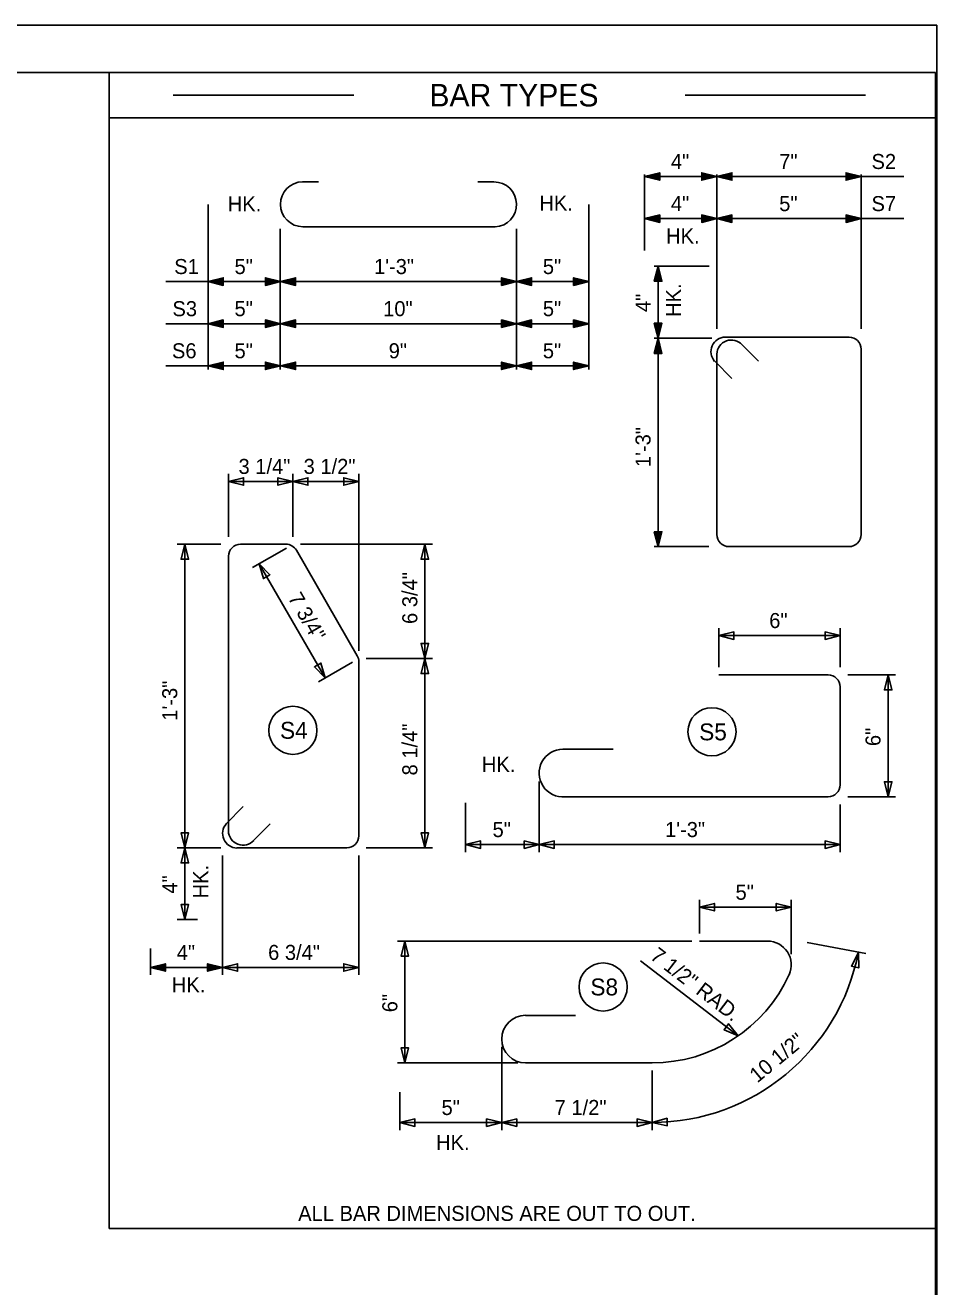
# Model space of a CAD drawing. Extents: x 0 to 331, y 0 to 230.
# Drawn here: x 254.9 to 330.6, y 115.2 to 220 of the extents above; entities that cross this region are included whole.
import ezdxf

# ---------------------------------------------------------------- set-up
doc = ezdxf.new("R2010")
doc.units = 0
for name, color, linetype in [('Arrowhead Terminators', 7, 'Continuous'), ('Arrowhead Terminators CELL', 7, 'Continuous'), ('Auto Dimensioning', 7, 'Continuous'), ('Dimension Lines CELL', 7, 'Continuous'), ('Plan Sheet', 7, 'Continuous'), ('Plan Sheet CELL', 7, 'Continuous'), ('Plot Shape', 7, 'Continuous'), ('Rebar Lines', 7, 'Continuous'), ('Rebar Lines CELL', 7, 'Continuous'), ('Subtitle Text', 7, 'Continuous'), ('Text', 7, 'Continuous'), ('Text CELL', 7, 'Continuous')]:
    doc.layers.add(name, color=color, linetype=linetype)

# ---------------------------------------------------------------- blocks, each defined once
blk = doc.blocks.new('AH')
at = {"layer": 'Arrowhead Terminators'}
blk.add_lwpolyline([(0, 0), (-1.25, 0.3125), (-1.25, -0.3125)], close=True, dxfattribs=at)

msp = doc.modelspace()

# ---------------------------------------------------------------- linework, layer by layer
at = {"layer": 'Arrowhead Terminators CELL'}
for points in [[(307.61, 207.43), (307.61, 207.36), (306.36, 207.43), (307.61, 207.3), (307.61, 207.24), (306.36, 207.43), (307.61, 207.18), (307.61, 207.11), (306.36, 207.43), (307.61, 207.74), (307.61, 207.68), (306.36, 207.43), (307.61, 207.61), (307.61, 207.55), (306.36, 207.43), (307.61, 207.49), (307.61, 207.11), (307.61, 207.74), (306.36, 207.43), (307.61, 207.11)], [(311.11, 207.43), (311.11, 207.49), (312.36, 207.43), (311.11, 207.55), (311.11, 207.61), (312.36, 207.43), (311.11, 207.68), (311.11, 207.74), (312.36, 207.43), (311.11, 207.11), (311.11, 207.18), (312.36, 207.43), (311.11, 207.24), (311.11, 207.3), (312.36, 207.43), (311.11, 207.36), (311.11, 207.74), (311.11, 207.11), (312.36, 207.43), (311.11, 207.74)], [(313.61, 207.43), (313.61, 207.36), (312.36, 207.43), (313.61, 207.3), (313.61, 207.24), (312.36, 207.43), (313.61, 207.18), (313.61, 207.11), (312.36, 207.43), (313.61, 207.74), (313.61, 207.68), (312.36, 207.43), (313.61, 207.61), (313.61, 207.55), (312.36, 207.43), (313.61, 207.49), (313.61, 207.11), (313.61, 207.74), (312.36, 207.43), (313.61, 207.11)], [(323.1, 207.43), (323.1, 207.49), (324.35, 207.43), (323.1, 207.55), (323.1, 207.61), (324.35, 207.43), (323.1, 207.68), (323.1, 207.74), (324.35, 207.43), (323.1, 207.11), (323.1, 207.18), (324.35, 207.43), (323.1, 207.24), (323.1, 207.3), (324.35, 207.43), (323.1, 207.36), (323.1, 207.74), (323.1, 207.11), (324.35, 207.43), (323.1, 207.74)], [(307.61, 203.93), (307.61, 203.86), (306.36, 203.93), (307.61, 203.8), (307.61, 203.74), (306.36, 203.93), (307.61, 203.68), (307.61, 203.61), (306.36, 203.93), (307.61, 204.24), (307.61, 204.18), (306.36, 203.93), (307.61, 204.11), (307.61, 204.05), (306.36, 203.93), (307.61, 203.99), (307.61, 203.61), (307.61, 204.24), (306.36, 203.93), (307.61, 203.61)], [(311.11, 203.93), (311.11, 203.99), (312.36, 203.93), (311.11, 204.05), (311.11, 204.11), (312.36, 203.93), (311.11, 204.18), (311.11, 204.24), (312.36, 203.93), (311.11, 203.61), (311.11, 203.68), (312.36, 203.93), (311.11, 203.74), (311.11, 203.8), (312.36, 203.93), (311.11, 203.86), (311.11, 204.24), (311.11, 203.61), (312.36, 203.93), (311.11, 204.24)], [(313.61, 203.93), (313.61, 203.86), (312.36, 203.93), (313.61, 203.8), (313.61, 203.74), (312.36, 203.93), (313.61, 203.68), (313.61, 203.61), (312.36, 203.93), (313.61, 204.24), (313.61, 204.18), (312.36, 203.93), (313.61, 204.11), (313.61, 204.05), (312.36, 203.93), (313.61, 203.99), (313.61, 203.61), (313.61, 204.24), (312.36, 203.93), (313.61, 203.61)], [(323.1, 203.93), (323.1, 203.99), (324.35, 203.93), (323.1, 204.05), (323.1, 204.11), (324.35, 203.93), (323.1, 204.18), (323.1, 204.24), (324.35, 203.93), (323.1, 203.61), (323.1, 203.68), (324.35, 203.93), (323.1, 203.74), (323.1, 203.8), (324.35, 203.93), (323.1, 203.86), (323.1, 204.24), (323.1, 203.61), (324.35, 203.93), (323.1, 204.24)], [(307.47, 198.72), (307.41, 198.72), (307.47, 199.97), (307.35, 198.72), (307.29, 198.72), (307.47, 199.97), (307.22, 198.72), (307.16, 198.72), (307.47, 199.97), (307.79, 198.72), (307.72, 198.72), (307.47, 199.97), (307.66, 198.72), (307.6, 198.72), (307.47, 199.97), (307.54, 198.72), (307.16, 198.72), (307.79, 198.72), (307.47, 199.97), (307.16, 198.72)], [(271.34, 198.69), (271.34, 198.63), (270.09, 198.69), (271.34, 198.57), (271.34, 198.51), (270.09, 198.69), (271.34, 198.44), (271.34, 198.38), (270.09, 198.69), (271.34, 199.01), (271.34, 198.94), (270.09, 198.69), (271.34, 198.88), (271.34, 198.82), (270.09, 198.69), (271.34, 198.76), (271.34, 198.38), (271.34, 199.01), (270.09, 198.69), (271.34, 198.38)], [(274.85, 198.69), (274.85, 198.76), (276.1, 198.69), (274.85, 198.82), (274.85, 198.88), (276.1, 198.69), (274.85, 198.94), (274.85, 199.01), (276.1, 198.69), (274.85, 198.38), (274.85, 198.44), (276.1, 198.69), (274.85, 198.51), (274.85, 198.57), (276.1, 198.69), (274.85, 198.63), (274.85, 199.01), (274.85, 198.38), (276.1, 198.69), (274.85, 199.01)], [(277.35, 198.69), (277.35, 198.63), (276.1, 198.69), (277.35, 198.57), (277.35, 198.51), (276.1, 198.69), (277.35, 198.44), (277.35, 198.38), (276.1, 198.69), (277.35, 199.01), (277.35, 198.94), (276.1, 198.69), (277.35, 198.88), (277.35, 198.82), (276.1, 198.69), (277.35, 198.76), (277.35, 198.38), (277.35, 199.01), (276.1, 198.69), (277.35, 198.38)], [(294.47, 198.69), (294.47, 198.76), (295.72, 198.69), (294.47, 198.82), (294.47, 198.88), (295.72, 198.69), (294.47, 198.94), (294.47, 199.01), (295.72, 198.69), (294.47, 198.38), (294.47, 198.44), (295.72, 198.69), (294.47, 198.51), (294.47, 198.57), (295.72, 198.69), (294.47, 198.63), (294.47, 199.01), (294.47, 198.38), (295.72, 198.69), (294.47, 199.01)], [(296.97, 198.69), (296.97, 198.63), (295.72, 198.69), (296.97, 198.57), (296.97, 198.51), (295.72, 198.69), (296.97, 198.44), (296.97, 198.38), (295.72, 198.69), (296.97, 199.01), (296.97, 198.94), (295.72, 198.69), (296.97, 198.88), (296.97, 198.82), (295.72, 198.69), (296.97, 198.76), (296.97, 198.38), (296.97, 199.01), (295.72, 198.69), (296.97, 198.38)], [(300.46, 198.69), (300.46, 198.76), (301.71, 198.69), (300.46, 198.82), (300.46, 198.88), (301.71, 198.69), (300.46, 198.94), (300.46, 199.01), (301.71, 198.69), (300.46, 198.38), (300.46, 198.44), (301.71, 198.69), (300.46, 198.51), (300.46, 198.57), (301.71, 198.69), (300.46, 198.63), (300.46, 199.01), (300.46, 198.38), (301.71, 198.69), (300.46, 199.01)], [(271.34, 195.19), (271.34, 195.13), (270.09, 195.19), (271.34, 195.07), (271.34, 195.01), (270.09, 195.19), (271.34, 194.94), (271.34, 194.88), (270.09, 195.19), (271.34, 195.51), (271.34, 195.44), (270.09, 195.19), (271.34, 195.38), (271.34, 195.32), (270.09, 195.19), (271.34, 195.26), (271.34, 194.88), (271.34, 195.51), (270.09, 195.19), (271.34, 194.88)], [(274.85, 195.19), (274.85, 195.26), (276.1, 195.19), (274.85, 195.32), (274.85, 195.38), (276.1, 195.19), (274.85, 195.44), (274.85, 195.51), (276.1, 195.19), (274.85, 194.88), (274.85, 194.94), (276.1, 195.19), (274.85, 195.01), (274.85, 195.07), (276.1, 195.19), (274.85, 195.13), (274.85, 195.51), (274.85, 194.88), (276.1, 195.19), (274.85, 195.51)], [(277.35, 195.19), (277.35, 195.13), (276.1, 195.19), (277.35, 195.07), (277.35, 195.01), (276.1, 195.19), (277.35, 194.94), (277.35, 194.88), (276.1, 195.19), (277.35, 195.51), (277.35, 195.44), (276.1, 195.19), (277.35, 195.38), (277.35, 195.32), (276.1, 195.19), (277.35, 195.26), (277.35, 194.88), (277.35, 195.51), (276.1, 195.19), (277.35, 194.88)], [(294.47, 195.19), (294.47, 195.26), (295.72, 195.19), (294.47, 195.32), (294.47, 195.38), (295.72, 195.19), (294.47, 195.44), (294.47, 195.51), (295.72, 195.19), (294.47, 194.88), (294.47, 194.94), (295.72, 195.19), (294.47, 195.01), (294.47, 195.07), (295.72, 195.19), (294.47, 195.13), (294.47, 195.51), (294.47, 194.88), (295.72, 195.19), (294.47, 195.51)], [(296.97, 195.19), (296.97, 195.13), (295.72, 195.19), (296.97, 195.07), (296.97, 195.01), (295.72, 195.19), (296.97, 194.94), (296.97, 194.88), (295.72, 195.19), (296.97, 195.51), (296.97, 195.44), (295.72, 195.19), (296.97, 195.38), (296.97, 195.32), (295.72, 195.19), (296.97, 195.26), (296.97, 194.88), (296.97, 195.51), (295.72, 195.19), (296.97, 194.88)], [(300.46, 195.19), (300.46, 195.26), (301.71, 195.19), (300.46, 195.32), (300.46, 195.38), (301.71, 195.19), (300.46, 195.44), (300.46, 195.51), (301.71, 195.19), (300.46, 194.88), (300.46, 194.94), (301.71, 195.19), (300.46, 195.01), (300.46, 195.07), (301.71, 195.19), (300.46, 195.13), (300.46, 195.51), (300.46, 194.88), (301.71, 195.19), (300.46, 195.51)], [(307.47, 195.23), (307.54, 195.23), (307.47, 193.98), (307.6, 195.23), (307.66, 195.23), (307.47, 193.98), (307.72, 195.23), (307.79, 195.23), (307.47, 193.98), (307.16, 195.23), (307.22, 195.23), (307.47, 193.98), (307.29, 195.23), (307.35, 195.23), (307.47, 193.98), (307.41, 195.23), (307.79, 195.23), (307.16, 195.23), (307.47, 193.98), (307.79, 195.23)], [(307.47, 192.73), (307.41, 192.73), (307.47, 193.98), (307.35, 192.73), (307.29, 192.73), (307.47, 193.98), (307.22, 192.73), (307.16, 192.73), (307.47, 193.98), (307.79, 192.73), (307.72, 192.73), (307.47, 193.98), (307.66, 192.73), (307.6, 192.73), (307.47, 193.98), (307.54, 192.73), (307.16, 192.73), (307.79, 192.73), (307.47, 193.98), (307.16, 192.73)], [(271.34, 191.69), (271.34, 191.63), (270.09, 191.69), (271.34, 191.57), (271.34, 191.51), (270.09, 191.69), (271.34, 191.44), (271.34, 191.38), (270.09, 191.69), (271.34, 192.01), (271.34, 191.94), (270.09, 191.69), (271.34, 191.88), (271.34, 191.82), (270.09, 191.69), (271.34, 191.76), (271.34, 191.38), (271.34, 192.01), (270.09, 191.69), (271.34, 191.38)], [(274.85, 191.69), (274.85, 191.76), (276.1, 191.69), (274.85, 191.82), (274.85, 191.88), (276.1, 191.69), (274.85, 191.94), (274.85, 192.01), (276.1, 191.69), (274.85, 191.38), (274.85, 191.44), (276.1, 191.69), (274.85, 191.51), (274.85, 191.57), (276.1, 191.69), (274.85, 191.63), (274.85, 192.01), (274.85, 191.38), (276.1, 191.69), (274.85, 192.01)], [(277.35, 191.69), (277.35, 191.63), (276.1, 191.69), (277.35, 191.57), (277.35, 191.51), (276.1, 191.69), (277.35, 191.44), (277.35, 191.38), (276.1, 191.69), (277.35, 192.01), (277.35, 191.94), (276.1, 191.69), (277.35, 191.88), (277.35, 191.82), (276.1, 191.69), (277.35, 191.76), (277.35, 191.38), (277.35, 192.01), (276.1, 191.69), (277.35, 191.38)], [(294.47, 191.69), (294.47, 191.76), (295.72, 191.69), (294.47, 191.82), (294.47, 191.88), (295.72, 191.69), (294.47, 191.94), (294.47, 192.01), (295.72, 191.69), (294.47, 191.38), (294.47, 191.44), (295.72, 191.69), (294.47, 191.51), (294.47, 191.57), (295.72, 191.69), (294.47, 191.63), (294.47, 192.01), (294.47, 191.38), (295.72, 191.69), (294.47, 192.01)], [(296.97, 191.69), (296.97, 191.63), (295.72, 191.69), (296.97, 191.57), (296.97, 191.51), (295.72, 191.69), (296.97, 191.44), (296.97, 191.38), (295.72, 191.69), (296.97, 192.01), (296.97, 191.94), (295.72, 191.69), (296.97, 191.88), (296.97, 191.82), (295.72, 191.69), (296.97, 191.76), (296.97, 191.38), (296.97, 192.01), (295.72, 191.69), (296.97, 191.38)], [(300.46, 191.69), (300.46, 191.76), (301.71, 191.69), (300.46, 191.82), (300.46, 191.88), (301.71, 191.69), (300.46, 191.94), (300.46, 192.01), (301.71, 191.69), (300.46, 191.38), (300.46, 191.44), (301.71, 191.69), (300.46, 191.51), (300.46, 191.57), (301.71, 191.69), (300.46, 191.63), (300.46, 192.01), (300.46, 191.38), (301.71, 191.69), (300.46, 192.01)], [(307.47, 177.91), (307.54, 177.91), (307.47, 176.67), (307.6, 177.91), (307.66, 177.91), (307.47, 176.67), (307.72, 177.91), (307.79, 177.91), (307.47, 176.67), (307.16, 177.91), (307.22, 177.91), (307.47, 176.67), (307.29, 177.91), (307.35, 177.91), (307.47, 176.67), (307.41, 177.91), (307.79, 177.91), (307.16, 177.91), (307.47, 176.67), (307.79, 177.91)], [(266.54, 141.69), (266.54, 141.63), (265.29, 141.69), (266.54, 141.57), (266.54, 141.5), (265.29, 141.69), (266.54, 141.44), (266.54, 141.38), (265.29, 141.69), (266.54, 142), (266.54, 141.94), (265.29, 141.69), (266.54, 141.88), (266.54, 141.82), (265.29, 141.69), (266.54, 141.75), (266.54, 141.38), (266.54, 142), (265.29, 141.69), (266.54, 141.38)], [(270.04, 141.69), (270.04, 141.75), (271.29, 141.69), (270.04, 141.82), (270.04, 141.88), (271.29, 141.69), (270.04, 141.94), (270.04, 142), (271.29, 141.69), (270.04, 141.38), (270.04, 141.44), (271.29, 141.69), (270.04, 141.5), (270.04, 141.57), (271.29, 141.69), (270.04, 141.63), (270.04, 142), (270.04, 141.38), (271.29, 141.69), (270.04, 142)]]:
    msp.add_lwpolyline(points, dxfattribs=at)
at = {"layer": 'Auto Dimensioning'}
for p, q in [((271.78, 177.49), (271.78, 182.71)), ((277.13, 177.49), (277.13, 182.71)), ((282.61, 168), (282.61, 182.71)), ((271.78, 182.08), (277.13, 182.08)), ((282.61, 182.08), (277.13, 182.08)), ((271.15, 176.87), (267.52, 176.87)), ((268.15, 176.87), (268.15, 151.63)), ((276.59, 176.55), (273.78, 174.93)), ((277.75, 176.87), (288.72, 176.87)), ((288.09, 167.37), (288.09, 176.87)), ((274.32, 175.25), (279.81, 165.75)), ((312.52, 166.64), (312.52, 169.9)), ((322.6, 166.64), (322.6, 169.9)), ((312.52, 169.27), (322.6, 169.27)), ((282.07, 167.06), (279.26, 165.44)), ((283.23, 167.37), (288.72, 167.37)), ((288.09, 151.63), (288.09, 167.37)), ((323.23, 166.01), (327.21, 166.01)), ((326.59, 155.88), (326.59, 166.01)), ((297.6, 157.14), (297.6, 151.28)), ((291.48, 155.38), (291.48, 151.28)), ((322.6, 155.25), (322.6, 151.28)), ((323.23, 155.88), (327.21, 155.88)), ((268.15, 154.13), (268.15, 151.63)), ((271.15, 151.63), (267.52, 151.63)), ((268.15, 151.63), (268.15, 145.67)), ((271.29, 151), (271.29, 141.07)), ((282.61, 151), (282.61, 141.07)), ((283.23, 151.63), (288.72, 151.63)), ((297.6, 151.9), (291.48, 151.9)), ((322.6, 151.9), (297.6, 151.9)), ((310.91, 144.52), (310.91, 147.32)), ((318.54, 142.81), (318.54, 147.32)), ((310.91, 146.7), (318.54, 146.7)), ((269.19, 145.67), (267.52, 145.67)), ((310.29, 143.89), (285.81, 143.89)), ((286.43, 143.89), (286.43, 133.76)), ((319.87, 143.77), (324.73, 142.84)), ((271.29, 141.69), (282.61, 141.69)), ((314.14, 136.01), (306.01, 142.24)), ((294.48, 135.11), (294.48, 128.18)), ((295.83, 133.76), (285.81, 133.76)), ((306.98, 133.13), (306.98, 128.18)), ((286.02, 131.34), (286.02, 128.18)), ((286.02, 128.8), (294.48, 128.8)), ((306.98, 128.8), (294.48, 128.8))]:
    msp.add_line(p, q, dxfattribs=at)
msp.add_arc((306.98, 146.26), 17.45, 270, 349.0967, dxfattribs=at)
at = {"layer": 'Dimension Lines CELL'}
for p, q in [((306.36, 207.59), (306.36, 201.27)), ((312.36, 207.43), (306.36, 207.43)), ((312.36, 207.59), (312.36, 194.76)), ((312.36, 207.43), (324.35, 207.43)), ((324.35, 207.59), (324.35, 194.76)), ((324.35, 207.43), (327.89, 207.43)), ((270.09, 205.11), (270.09, 191.38)), ((301.71, 205.11), (301.71, 191.38)), ((312.36, 203.93), (306.36, 203.93)), ((312.36, 203.93), (324.35, 203.93)), ((324.35, 203.93), (327.89, 203.93)), ((276.08, 203.07), (276.08, 191.38)), ((295.72, 203.07), (295.72, 191.38)), ((311.72, 199.97), (307.16, 199.97)), ((307.47, 199.97), (307.47, 193.98)), ((270.09, 198.69), (266.58, 198.69)), ((276.1, 198.69), (270.09, 198.69)), ((276.1, 198.69), (295.72, 198.69)), ((300.71, 198.69), (276.1, 198.69)), ((295.72, 198.69), (301.71, 198.69)), ((270.09, 195.19), (266.58, 195.19)), ((276.1, 195.19), (270.09, 195.19)), ((276.1, 195.19), (295.72, 195.19)), ((300.71, 195.19), (276.1, 195.19)), ((295.72, 195.19), (301.71, 195.19)), ((311.94, 193.98), (307.16, 193.98)), ((307.47, 193.98), (307.47, 176.67)), ((270.09, 191.69), (266.58, 191.69)), ((276.1, 191.69), (270.09, 191.69)), ((276.1, 191.69), (295.72, 191.69)), ((300.71, 191.69), (276.1, 191.69)), ((295.72, 191.69), (301.71, 191.69)), ((311.69, 176.67), (307.16, 176.67)), ((265.29, 143.28), (265.29, 141.07)), ((271.29, 141.69), (265.29, 141.69))]:
    msp.add_line(p, q, dxfattribs=at)
for centre in [(277.13, 161.4), (311.95, 161.28), (302.91, 140.07)]:
    msp.add_circle(centre, 2, dxfattribs=at)
at = {"layer": 'Plan Sheet'}
msp.add_line((330.63, 220), (330.63, 220), dxfattribs=at)
at = {"layer": 'Plan Sheet CELL'}
for p, q in [((10.54, 216.06), (330.54, 216.06)), ((261.86, 216.06), (261.86, 120.01)), ((330.54, 216.06), (330.54, 6.06)), ((330.54, 216.06), (330.54, 133.63)), ((282.18, 214.19), (267.19, 214.19)), ((324.71, 214.19), (309.72, 214.19)), ((330.54, 212.31), (261.86, 212.31)), ((330.54, 176.09), (330.54, 120.01)), ((261.86, 120.01), (306.6, 120.01)), ((261.86, 120.01), (330.54, 120.01))]:
    msp.add_line(p, q, dxfattribs=at)
at = {"layer": 'Plot Shape'}
msp.add_lwpolyline([(0, 220), (330.63, 220), (330.63, 0), (0, 0)], close=True, dxfattribs=at)
at = {"layer": 'Rebar Lines'}
for p, q in [((272.78, 176.87), (276.55, 176.87)), ((282.48, 167.6), (277.42, 176.37)), ((271.78, 153.04), (271.78, 175.87)), ((282.61, 167.1), (282.61, 152.63)), ((312.52, 166.01), (321.6, 166.01)), ((322.6, 165.01), (322.6, 156.88)), ((299.58, 159.84), (303.75, 159.84)), ((299.74, 155.88), (321.6, 155.88)), ((310.91, 143.89), (316.56, 143.89)), ((296.46, 137.71), (300.62, 137.71))]:
    msp.add_line(p, q, dxfattribs=at)
msp.add_lwpolyline([(296.46, 133.76), (306.98, 133.76)], dxfattribs=at)
for centre, radius, start, end in [((323.35, 193.08), 1, 0, 90), ((313.36, 177.67), 1, 180, 270), ((323.35, 177.67), 1, 270, 0), ((272.78, 175.87), 1, 90, 180), ((276.55, 175.87), 1, 30, 90), ((281.61, 167.1), 1, 360, 30), ((321.6, 165.01), 1, 0, 90), ((299.57, 157.85), 1.98, 90, 274.9102), ((321.6, 156.88), 1, 270, 0), ((281.61, 152.63), 1, 270, 0), ((316.56, 141.91), 1.98, 335.6158, 90), ((306.98, 146.26), 12.5, 270, 335.6158), ((296.46, 135.74), 1.98, 90, 270)]:
    msp.add_arc(centre, radius, start, end, dxfattribs=at)
at = {"layer": 'Rebar Lines CELL'}
for p, q in [((277.92, 206.99), (279.26, 206.99)), ((293.84, 206.99), (292.51, 206.99)), ((277.96, 203.24), (293.94, 203.24)), ((323.35, 194.08), (313.06, 194.08)), ((314.46, 193.44), (315.83, 192.08)), ((313.6, 190.65), (312.18, 192.07)), ((273.01, 155.06), (271.59, 153.64)), ((273.88, 152.26), (275.24, 153.63)), ((281.61, 151.63), (272.48, 151.63))]:
    msp.add_line(p, q, dxfattribs=at)
for points in [[(324.35, 193.08), (324.35, 177.67)], [(312.36, 177.67), (312.36, 192.67)], [(323.35, 176.67), (313.36, 176.67)]]:
    msp.add_lwpolyline(points, dxfattribs=at)
for centre, radius, start, end in [((277.96, 205.12), 1.87, 90.9575, 270), ((293.84, 205.11), 1.87, 272.972, 90), ((313.08, 192.87), 1.21, 90.8471, 221.653), ((313.57, 192.63), 1.21, 42.1283, 178.2047), ((272.5, 152.83), 1.21, 138.347, 269.1529), ((272.98, 153.07), 1.21, 181.7953, 317.8717)]:
    msp.add_arc(centre, radius, start, end, dxfattribs=at)

# ---------------------------------------------------------------- block references
at = {"layer": 'Auto Dimensioning'}
for p, rotation in [((271.78, 182.08), 180), ((277.13, 182.08), 180), ((268.15, 176.87), 90), ((288.09, 176.87), 90), ((274.32, 175.25), 119.9999999795832), ((312.52, 169.27), 180), ((288.09, 167.37), -90), ((279.81, 165.75), -60.000000020416806), ((288.09, 167.37), 90), ((326.59, 166.01), 90), ((326.59, 155.88), -90), ((268.15, 151.63), -90), ((288.09, 151.63), -90), ((291.48, 151.9), 180), ((297.6, 151.9), 180), ((268.15, 151.63), 90), ((268.15, 145.67), -90), ((310.91, 146.7), 180), ((286.43, 143.89), 90), ((324.12, 142.95), 77.0445387572788), ((271.29, 141.69), 180), ((314.14, 136.01), -37.448818584393464), ((286.43, 133.76), -90), ((286.02, 128.8), 180), ((294.48, 128.8), 180), ((306.98, 128.8), -177.94780390884233)]:
    msp.add_blockref('AH', p, dxfattribs=dict(at, rotation=rotation))
for p in [(277.13, 182.08), (282.61, 182.08), (322.6, 169.27), (297.6, 151.9), (322.6, 151.9), (318.54, 146.7), (282.61, 141.69), (294.48, 128.8), (306.98, 128.8)]:
    msp.add_blockref('AH', p, dxfattribs=at)

# ---------------------------------------------------------------- texts
for s, p in [('3 1/4"', (272.61, 182.71)), ('3 1/2"', (278.02, 182.71)), ('6"', (316.71, 169.9)), ('5"', (293.72, 152.53)), ('1\'-3"', (308.05, 152.53)), ('5"', (313.91, 147.32)), ('6 3/4"', (275.07, 142.32)), ('5"', (289.48, 129.43)), ('7 1/2"', (298.88, 129.43))]:
    msp.add_text(s, height=1.25, dxfattribs=at).set_placement(p)
for s, rotation, p in [('6 3/4"', 90, (287.47, 170.24)), ('7 3/4"', 300, (276.68, 172.41)), ('1\'-3"', 90, (267.52, 162.2)), ('8 1/4"', 90, (287.47, 157.65)), ('6"', 90, (325.96, 160.09)), ('4"', 90, (267.52, 147.83)), ('7 1/2" RAD.', 322.5512, (306.73, 142.47)), ('6"', 90, (285.81, 137.97)), ('10 1/2"', 39.5484, (315.72, 132.05))]:
    msp.add_text(s, height=1.25, rotation=rotation, dxfattribs=at).set_placement(p)
at = {"layer": 'Plan Sheet CELL'}
msp.add_text('BAR TYPES', height=1.873, dxfattribs=at).set_placement((288.47, 213.25))
at = {"layer": 'Subtitle Text'}
for s, p in [('S4', (276.06, 160.7)), ('S5', (310.89, 160.57)), ('S8', (301.85, 139.37))]:
    msp.add_text(s, height=1.405, dxfattribs=at).set_placement(p)
at = {"layer": 'Text'}
for s, rotation, p in [('4"', 360, (308.54, 208.05)), ('4"', 360, (308.54, 204.55)), ('4"', 90, (306.85, 196.16)), ('1\'-3"', 90, (306.85, 183.28)), ('4"', 360, (267.48, 142.32))]:
    msp.add_text(s, height=1.249, rotation=rotation, dxfattribs=at).set_placement(p)
for s, height, p in [('7"', 1.249, (317.54, 208.05)), ('S2', 1.249, (325.21, 208.05)), ('5"', 1.249, (317.54, 204.55)), ('S7', 1.249, (325.21, 204.55)), ('S1', 1.249, (267.27, 199.32)), ('5"', 1.249, (272.28, 199.32)), ('1\'-3"', 1.249, (283.87, 199.32)), ('5"', 1.249, (297.9, 199.32)), ('S3', 1.249, (267.12, 195.82)), ('5"', 1.249, (272.28, 195.82)), ('10"', 1.249, (284.63, 195.82)), ('5"', 1.249, (297.9, 195.82)), ('S6', 1.249, (267.08, 192.32)), ('5"', 1.249, (272.28, 192.32)), ('9"', 1.249, (285.09, 192.32)), ('5"', 1.249, (297.9, 192.32)), ('ALL BAR DIMENSIONS ARE OUT TO OUT.', 1.2489, (277.57, 120.63))]:
    msp.add_text(s, height=height, dxfattribs=at).set_placement(p)
at = {"layer": 'Text CELL'}
for p in [(271.72, 204.52), (297.61, 204.6), (308.14, 201.86), (292.83, 157.95), (267.07, 139.63), (289.03, 126.53)]:
    msp.add_text('HK.', height=1.249, dxfattribs=at).set_placement(p)
for p in [(309.37, 195.76), (270.09, 147.43)]:
    msp.add_text('HK.', height=1.249, rotation=90, dxfattribs=at).set_placement(p)

doc.saveas('drawing.dxf')
